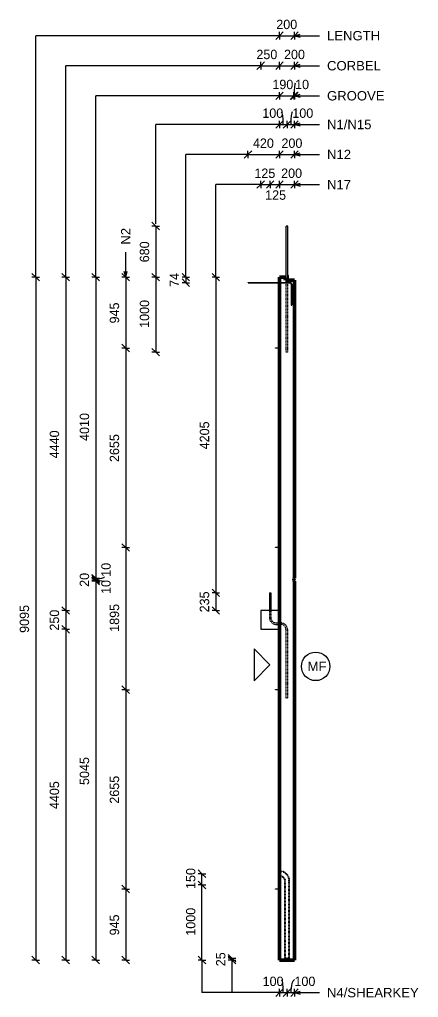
# Model space of a CAD drawing. Header units: millimetres. Extents: x -24813 to -9505, y -2179 to 11928.
# Drawn here: x -14821 to -9505, y -1893 to 11130 of the extents above; entities that cross this region are included whole.
import ezdxf

# ---------------------------------------------------------------- set-up
doc = ezdxf.new("R2010")
doc.units = ezdxf.units.MM
doc.linetypes.add('Dash', pattern=[6.36, 3.18, -3.18])
for name, color, linetype, lineweight in [('A-ANNO-DIMS', 211, 'Continuous', 9), ('A-ANNO-DIMS-50', 211, 'Continuous', 9), ('A-DETL-THIN', 151, 'Continuous', 18), ('A-GENM', 13, 'Continuous', 18), ('A-WALL', 113, 'Continuous', 25), ('A-WALL-HDLN', 110, 'Dash', 25), ('G-ANNO-TEXT', 231, 'Continuous', 9), ('S-BEAM', 12, 'Continuous', 18), ('S-RBAR', 171, 'Continuous', 18)]:
    doc.layers.add(name, color=color, linetype=linetype, lineweight=lineweight)
doc.styles.add('Arial_2', font='arial.ttf', dxfattribs={"height": 125})
doc.styles.add('Nirmala UI Semilight', font='NirmalaS.ttf', dxfattribs={"height": 125})
doc.dimstyles.new('Arrow_Filled_-_2_5_NI_UI', dxfattribs={"dimscale": 304.8, "dimtxt": 130.920493, "dimasz": 0.328084, "dimexe": 0.164042, "dimexo": 0.0625, "dimgap": 0.164042, "dimtad": 1, "dimdec": 0, "dimzin": 0, "dimdsep": 46, "dimtxsty": 'Nirmala UI Semilight', "dimblk1": 'OBLIQUE', "dimblk2": 'OBLIQUE', "dimsah": 1, "dimcen": 0.09, "dimazin": 0, "dimtfac": 1, "dimtdec": 4, "dimtix": 1, "dimtmove": 0, "dimatfit": 3, "dimfxl": 0.164042, "dimfxlon": 1, "dimtvp": 1, "dimtolj": 1, "dimtzin": 0, "dimarcsym": 2})
doc.dimstyles.new('Arrow_Filled_-_2_5_NI_UI_1', dxfattribs={"dimscale": 304.8, "dimtxt": 130.920493, "dimasz": 0.328084, "dimexe": 0.164042, "dimexo": 0.0625, "dimgap": 0.164042, "dimtad": 1, "dimdec": 0, "dimzin": 0, "dimdsep": 46, "dimtxsty": 'Nirmala UI Semilight', "dimblk1": 'OBLIQUE', "dimblk2": 'OBLIQUE', "dimsah": 1, "dimcen": 0.09, "dimazin": 0, "dimtfac": 1, "dimtdec": 4, "dimtix": 1, "dimtmove": 2, "dimatfit": 3, "dimfxl": 0.164042, "dimfxlon": 1, "dimtvp": 1, "dimtolj": 1, "dimtzin": 0, "dimarcsym": 2})
doc.dimstyles.new('Arrow_Filled_-_2_5_NI_UI_2', dxfattribs={"dimscale": 304.8, "dimtxt": 130.920493, "dimasz": 0.328084, "dimexe": 0.164042, "dimexo": 0.0625, "dimgap": 0.164042, "dimtad": 1, "dimdec": 0, "dimzin": 0, "dimdsep": 46, "dimtxsty": 'Nirmala UI Semilight', "dimblk1": 'OBLIQUE', "dimblk2": 'OBLIQUE', "dimsah": 1, "dimcen": 0.09, "dimazin": 0, "dimtfac": 1, "dimtdec": 4, "dimtix": 1, "dimtmove": 1, "dimatfit": 3, "dimfxl": 0.164042, "dimfxlon": 1, "dimtvp": 1, "dimtolj": 1, "dimtzin": 0, "dimarcsym": 2})

# ---------------------------------------------------------------- blocks, each defined once
blk = doc.blocks.new('RR spread anchor face based - RR-SA-5_0-240-2134540-Elevation Right')
at = {"layer": 'A-GENM'}
for p, q in [((2594, 7722), (2591, 7717)), ((2591, 7717), (2591, 7660)), ((2601, 7722), (2594, 7722)), ((2629, 7722), (2621, 7722)), ((2631, 7717), (2629, 7722)), ((2631, 7660), (2631, 7717))]:
    blk.add_line(p, q, dxfattribs=at)
blk = doc.blocks.new('RR spread anchor face based - RR-SA-1_4-160-2134593-Elevation Right')
at = {"layer": 'A-GENM'}
for p, q in [((2459, -447), (2464, -447)), ((2459, -453), (2459, -447)), ((2464, -453), (2459, -453)), ((2464, -447), (2511, -447)), ((2464, -447), (2464, -453)), ((2511, -453), (2464, -453))]:
    blk.add_line(p, q, dxfattribs=at)
blk = doc.blocks.new('DIMBLOCK106-Elevation Right')
at = {"layer": 'A-ANNO-DIMS-50'}
for p, q in [((-11357, -1829), (-11307, -1779)), ((-11357, -1829), (-11357, -1779)), ((-11257, -1829), (-11207, -1779)), ((-11257, -1829), (-11257, -1779)), ((-11357, -1829), (-11407, -1879)), ((-11357, -1829), (-11257, -1829)), ((-11357, -1829), (-11357, -1879)), ((-11257, -1829), (-11307, -1879)), ((-11257, -1829), (-11257, -1879))]:
    blk.add_line(p, q, dxfattribs=at)
blk.add_ellipse((-11325, -1829), major_axis=(0, 169), ratio=0.108148, start_param=4.712389, end_param=6.283185, dxfattribs=at)
at = {"layer": 'A-ANNO-DIMS-50', "color": 0, "insert": (-11582, -1616), "char_height": 125, "width": 308.5, "attachment_point": 1, "line_spacing_factor": 1.142579, "style": 'Nirmala UI Semilight'}
blk.add_mtext('100', dxfattribs=at)
blk = doc.blocks.new('_Oblique')
at = {"color": 0, "linetype": 'ByBlock', "lineweight": -2}
blk.add_line((-0.5, -0.5), (0.5, 0.5), dxfattribs=at)
blk = doc.blocks.new('DIMBLOCK107-Elevation Right')
at = {"layer": 'A-ANNO-DIMS-50'}
for p, q in [((-11257, -1829), (-11207, -1779)), ((-11257, -1829), (-11257, -1779)), ((-11157, -1829), (-11107, -1779)), ((-11157, -1829), (-11157, -1779)), ((-11257, -1829), (-11307, -1879)), ((-11257, -1829), (-11157, -1829)), ((-11257, -1829), (-11257, -1879)), ((-11157, -1829), (-11207, -1879)), ((-11157, -1829), (-11157, -1879))]:
    blk.add_line(p, q, dxfattribs=at)
blk.add_ellipse((-11158, -1829), major_axis=(0, 169), ratio=0.289959, start_param=0, end_param=1.570796, dxfattribs=at)
at = {"layer": 'A-ANNO-DIMS-50', "color": 0, "insert": (-11158, -1616), "char_height": 125, "width": 308.5, "attachment_point": 1, "line_spacing_factor": 1.142579, "style": 'Nirmala UI Semilight'}
blk.add_mtext('100', dxfattribs=at)
blk = doc.blocks.new('DIMBLOCK108-Elevation Right')
at = {"layer": 'A-ANNO-DIMS-50'}
for p, q in [((-11990, -1370), (-12040, -1320)), ((-11990, -1395), (-12040, -1345)), ((-11990, -1370), (-12040, -1370)), ((-11990, -1395), (-12040, -1395)), ((-11990, -1395), (-11990, -1370)), ((-11990, -1370), (-11940, -1420)), ((-11990, -1370), (-11940, -1370)), ((-11990, -1395), (-11940, -1445)), ((-11990, -1395), (-11940, -1395))]:
    blk.add_line(p, q, dxfattribs=at)
at = {"layer": 'A-ANNO-DIMS-50', "color": 0, "insert": (-12203, -1478), "char_height": 125, "width": 228.52, "attachment_point": 1, "rotation": 90, "line_spacing_factor": 1.142579, "style": 'Nirmala UI Semilight'}
blk.add_mtext('25', dxfattribs=at)
blk = doc.blocks.new('DIMBLOCK109-Elevation Right')
at = {"layer": 'A-ANNO-DIMS-50'}
for p, q in [((-12390, -395), (-12440, -345)), ((-12390, -395), (-12440, -395)), ((-12390, -1395), (-12390, -395)), ((-12390, -395), (-12340, -445)), ((-12390, -395), (-12340, -395)), ((-12390, -1395), (-12440, -1345)), ((-12390, -1395), (-12440, -1395)), ((-12390, -1395), (-12340, -1445)), ((-12390, -1395), (-12340, -1395))]:
    blk.add_line(p, q, dxfattribs=at)
at = {"layer": 'A-ANNO-DIMS-50', "color": 0, "insert": (-12603, -1071), "char_height": 125, "width": 422.75, "attachment_point": 1, "rotation": 90, "line_spacing_factor": 1.142579, "style": 'Nirmala UI Semilight'}
blk.add_mtext('1000', dxfattribs=at)
blk = doc.blocks.new('DIMBLOCK110-Elevation Right')
at = {"layer": 'A-ANNO-DIMS-50'}
for p, q in [((-12390, -245), (-12440, -195)), ((-12390, -245), (-12440, -245)), ((-12390, -395), (-12390, -245)), ((-12390, -245), (-12340, -295)), ((-12390, -245), (-12340, -245)), ((-12390, -395), (-12440, -345)), ((-12390, -395), (-12440, -395)), ((-12390, -395), (-12340, -445)), ((-12390, -395), (-12340, -395))]:
    blk.add_line(p, q, dxfattribs=at)
at = {"layer": 'A-ANNO-DIMS-50', "color": 0, "insert": (-12603, -449), "char_height": 125, "width": 308.5, "attachment_point": 1, "rotation": 90, "line_spacing_factor": 1.142579, "style": 'Nirmala UI Semilight'}
blk.add_mtext('150', dxfattribs=at)
blk = doc.blocks.new('DIMBLOCK111-Elevation Right')
at = {"layer": 'A-ANNO-DIMS-50'}
for p, q in [((-11607, 8933), (-11657, 8883)), ((-11607, 8933), (-11557, 8983)), ((-11607, 8933), (-11607, 8983)), ((-11607, 8933), (-11482, 8933)), ((-11607, 8933), (-11607, 8883)), ((-11482, 8933), (-11532, 8883)), ((-11482, 8933), (-11432, 8983)), ((-11482, 8933), (-11482, 8983)), ((-11482, 8933), (-11482, 8883))]:
    blk.add_line(p, q, dxfattribs=at)
at = {"layer": 'A-ANNO-DIMS-50', "color": 0, "insert": (-11692, 9146), "char_height": 125, "width": 308.5, "attachment_point": 1, "line_spacing_factor": 1.142579, "style": 'Nirmala UI Semilight'}
blk.add_mtext('125', dxfattribs=at)
blk = doc.blocks.new('DIMBLOCK112-Elevation Right')
at = {"layer": 'A-ANNO-DIMS-50'}
for p, q in [((-11482, 8933), (-11532, 8883)), ((-11482, 8933), (-11432, 8983)), ((-11482, 8933), (-11482, 8983)), ((-11482, 8933), (-11357, 8933)), ((-11482, 8933), (-11482, 8883)), ((-11357, 8933), (-11407, 8883)), ((-11357, 8933), (-11307, 8983)), ((-11357, 8933), (-11357, 8983)), ((-11357, 8933), (-11357, 8883))]:
    blk.add_line(p, q, dxfattribs=at)
at = {"layer": 'A-ANNO-DIMS-50', "color": 0, "insert": (-11548, 8855), "char_height": 125, "width": 308.5, "attachment_point": 1, "line_spacing_factor": 1.142579, "style": 'Nirmala UI Semilight'}
blk.add_mtext('125', dxfattribs=at)
blk = doc.blocks.new('DIMBLOCK113-Elevation Right')
at = {"layer": 'A-ANNO-DIMS-50'}
for p, q in [((-11357, 8933), (-11407, 8883)), ((-11357, 8933), (-11307, 8983)), ((-11357, 8933), (-11357, 8983)), ((-11357, 8933), (-11157, 8933)), ((-11357, 8933), (-11357, 8883)), ((-11157, 8933), (-11207, 8883)), ((-11157, 8933), (-11107, 8983)), ((-11157, 8933), (-11157, 8983)), ((-11157, 8933), (-11157, 8883))]:
    blk.add_line(p, q, dxfattribs=at)
at = {"layer": 'A-ANNO-DIMS-50', "color": 0, "insert": (-11335, 9146), "char_height": 125, "width": 342.77, "attachment_point": 1, "line_spacing_factor": 1.142579, "style": 'Nirmala UI Semilight'}
blk.add_mtext('200', dxfattribs=at)
blk = doc.blocks.new('DIMBLOCK114-Elevation Right')
at = {"layer": 'A-ANNO-DIMS-50'}
for p, q in [((-11777, 9333), (-11727, 9383)), ((-11777, 9333), (-11777, 9383)), ((-11357, 9333), (-11307, 9383)), ((-11357, 9333), (-11357, 9383)), ((-11777, 9333), (-11827, 9283)), ((-11777, 9333), (-11357, 9333)), ((-11777, 9333), (-11777, 9283)), ((-11357, 9333), (-11407, 9283)), ((-11357, 9333), (-11357, 9283))]:
    blk.add_line(p, q, dxfattribs=at)
at = {"layer": 'A-ANNO-DIMS-50', "color": 0, "insert": (-11711, 9546), "char_height": 125, "width": 345.63, "attachment_point": 1, "line_spacing_factor": 1.142579, "style": 'Nirmala UI Semilight'}
blk.add_mtext('420', dxfattribs=at)
blk = doc.blocks.new('DIMBLOCK115-Elevation Right')
at = {"layer": 'A-ANNO-DIMS-50'}
for p, q in [((-11357, 9333), (-11307, 9383)), ((-11357, 9333), (-11357, 9383)), ((-11157, 9333), (-11107, 9383)), ((-11157, 9333), (-11157, 9383)), ((-11357, 9333), (-11407, 9283)), ((-11357, 9333), (-11157, 9333)), ((-11357, 9333), (-11357, 9283)), ((-11157, 9333), (-11207, 9283)), ((-11157, 9333), (-11157, 9283))]:
    blk.add_line(p, q, dxfattribs=at)
at = {"layer": 'A-ANNO-DIMS-50', "color": 0, "insert": (-11331, 9546), "char_height": 125, "width": 342.77, "attachment_point": 1, "line_spacing_factor": 1.142579, "style": 'Nirmala UI Semilight'}
blk.add_mtext('200', dxfattribs=at)
blk = doc.blocks.new('DIMBLOCK116-Elevation Right')
at = {"layer": 'A-ANNO-DIMS-50'}
for p, q in [((-11357, 9733), (-11307, 9783)), ((-11357, 9733), (-11357, 9783)), ((-11257, 9733), (-11207, 9783)), ((-11257, 9733), (-11257, 9783)), ((-11357, 9733), (-11407, 9683)), ((-11357, 9733), (-11257, 9733)), ((-11357, 9733), (-11357, 9683)), ((-11257, 9733), (-11307, 9683)), ((-11257, 9733), (-11257, 9683))]:
    blk.add_line(p, q, dxfattribs=at)
blk.add_ellipse((-11329, 9733), major_axis=(0, 169), ratio=0.130609, start_param=4.712389, end_param=6.283185, dxfattribs=at)
at = {"layer": 'A-ANNO-DIMS-50', "color": 0, "insert": (-11586, 9946), "char_height": 125, "width": 308.5, "attachment_point": 1, "line_spacing_factor": 1.142579, "style": 'Nirmala UI Semilight'}
blk.add_mtext('100', dxfattribs=at)
blk = doc.blocks.new('DIMBLOCK117-Elevation Right')
at = {"layer": 'A-ANNO-DIMS-50'}
for p, q in [((-11257, 9733), (-11207, 9783)), ((-11257, 9733), (-11257, 9783)), ((-11157, 9733), (-11107, 9783)), ((-11157, 9733), (-11157, 9783)), ((-11257, 9733), (-11307, 9683)), ((-11257, 9733), (-11157, 9733)), ((-11257, 9733), (-11257, 9683)), ((-11157, 9733), (-11207, 9683)), ((-11157, 9733), (-11157, 9683))]:
    blk.add_line(p, q, dxfattribs=at)
blk.add_ellipse((-11186, 9733), major_axis=(0, 169), ratio=0.121125, start_param=0, end_param=1.570796, dxfattribs=at)
at = {"layer": 'A-ANNO-DIMS-50', "color": 0, "insert": (-11186, 9946), "char_height": 125, "width": 308.5, "attachment_point": 1, "line_spacing_factor": 1.142579, "style": 'Nirmala UI Semilight'}
blk.add_mtext('100', dxfattribs=at)
blk = doc.blocks.new('DIMBLOCK118-Elevation Right')
at = {"layer": 'A-ANNO-DIMS-50'}
for p, q in [((-12206, 7700), (-12256, 7750)), ((-12206, 7700), (-12256, 7700)), ((-12206, 7700), (-12206, 3495)), ((-12206, 7700), (-12156, 7650)), ((-12206, 7700), (-12156, 7700)), ((-12206, 3495), (-12256, 3545)), ((-12206, 3495), (-12256, 3495)), ((-12206, 3495), (-12156, 3445)), ((-12206, 3495), (-12156, 3495))]:
    blk.add_line(p, q, dxfattribs=at)
at = {"layer": 'A-ANNO-DIMS-50', "color": 0, "insert": (-12419, 5406), "char_height": 125, "width": 459.89, "attachment_point": 1, "rotation": 90, "line_spacing_factor": 1.142579, "style": 'Nirmala UI Semilight'}
blk.add_mtext('4205', dxfattribs=at)
blk = doc.blocks.new('DIMBLOCK119-Elevation Right')
at = {"layer": 'A-ANNO-DIMS-50'}
for p, q in [((-12206, 3495), (-12256, 3545)), ((-12206, 3495), (-12256, 3495)), ((-12206, 3495), (-12206, 3260)), ((-12206, 3495), (-12156, 3445)), ((-12206, 3495), (-12156, 3495)), ((-12206, 3260), (-12256, 3310)), ((-12206, 3260), (-12256, 3260)), ((-12206, 3260), (-12156, 3210)), ((-12206, 3260), (-12156, 3260))]:
    blk.add_line(p, q, dxfattribs=at)
at = {"layer": 'A-ANNO-DIMS-50', "color": 0, "insert": (-12419, 3235), "char_height": 125, "width": 342.77, "attachment_point": 1, "rotation": 90, "line_spacing_factor": 1.142579, "style": 'Nirmala UI Semilight'}
blk.add_mtext('235', dxfattribs=at)
blk = doc.blocks.new('DIMBLOCK120-Elevation Right')
at = {"layer": 'A-ANNO-DIMS-50'}
for p, q in [((-12606, 7700), (-12656, 7750)), ((-12606, 7700), (-12656, 7700)), ((-12606, 7700), (-12606, 7626)), ((-12606, 7700), (-12556, 7650)), ((-12606, 7700), (-12556, 7700)), ((-12606, 7626), (-12656, 7676)), ((-12606, 7626), (-12656, 7626)), ((-12606, 7626), (-12556, 7576)), ((-12606, 7626), (-12556, 7626))]:
    blk.add_line(p, q, dxfattribs=at)
at = {"layer": 'A-ANNO-DIMS-50', "color": 0, "insert": (-12819, 7569), "char_height": 125, "width": 225.66, "attachment_point": 1, "rotation": 90, "line_spacing_factor": 1.142579, "style": 'Nirmala UI Semilight'}
blk.add_mtext('74', dxfattribs=at)
blk = doc.blocks.new('DIMBLOCK121-Elevation Right')
at = {"layer": 'A-ANNO-DIMS-50'}
for p, q in [((-13006, 8380), (-13056, 8430)), ((-13006, 8380), (-13056, 8380)), ((-13006, 8380), (-13006, 7700)), ((-13006, 8380), (-12956, 8330)), ((-13006, 8380), (-12956, 8380)), ((-13006, 7700), (-13056, 7750)), ((-13006, 7700), (-13056, 7700)), ((-13006, 7700), (-12956, 7650)), ((-13006, 7700), (-12956, 7700))]:
    blk.add_line(p, q, dxfattribs=at)
at = {"layer": 'A-ANNO-DIMS-50', "color": 0, "insert": (-13219, 7897), "char_height": 125, "width": 342.77, "attachment_point": 1, "rotation": 90, "line_spacing_factor": 1.142579, "style": 'Nirmala UI Semilight'}
blk.add_mtext('680', dxfattribs=at)
blk = doc.blocks.new('DIMBLOCK122-Elevation Right')
at = {"layer": 'A-ANNO-DIMS-50'}
for p, q in [((-13006, 7700), (-13056, 7750)), ((-13006, 7700), (-13056, 7700)), ((-13006, 7700), (-13006, 6700)), ((-13006, 7700), (-12956, 7650)), ((-13006, 7700), (-12956, 7700)), ((-13006, 6700), (-13056, 6750)), ((-13006, 6700), (-13056, 6700)), ((-13006, 6700), (-12956, 6650)), ((-13006, 6700), (-12956, 6700))]:
    blk.add_line(p, q, dxfattribs=at)
at = {"layer": 'A-ANNO-DIMS-50', "color": 0, "insert": (-13219, 7024), "char_height": 125, "width": 422.75, "attachment_point": 1, "rotation": 90, "line_spacing_factor": 1.142579, "style": 'Nirmala UI Semilight'}
blk.add_mtext('1000', dxfattribs=at)
blk = doc.blocks.new('DIMBLOCK123-Elevation Right')
at = {"layer": 'A-ANNO-DIMS-50'}
for p, q in [((-13406, 7700), (-13456, 7750)), ((-13406, 7700), (-13456, 7700)), ((-13406, 7700), (-13406, 6755)), ((-13406, 7700), (-13356, 7650)), ((-13406, 7700), (-13356, 7700)), ((-13406, 6755), (-13456, 6805)), ((-13406, 6755), (-13456, 6755)), ((-13406, 6755), (-13356, 6705)), ((-13406, 6755), (-13356, 6755))]:
    blk.add_line(p, q, dxfattribs=at)
at = {"layer": 'A-ANNO-DIMS-50', "color": 0, "insert": (-13619, 7083), "char_height": 125, "width": 345.63, "attachment_point": 1, "rotation": 90, "line_spacing_factor": 1.142579, "style": 'Nirmala UI Semilight'}
blk.add_mtext('945', dxfattribs=at)
blk = doc.blocks.new('DIMBLOCK124-Elevation Right')
at = {"layer": 'A-ANNO-DIMS-50'}
for p, q in [((-13406, 6755), (-13456, 6805)), ((-13406, 6755), (-13456, 6755)), ((-13406, 6755), (-13406, 4100)), ((-13406, 6755), (-13356, 6705)), ((-13406, 6755), (-13356, 6755)), ((-13406, 4100), (-13456, 4150)), ((-13406, 4100), (-13456, 4100)), ((-13406, 4100), (-13356, 4050)), ((-13406, 4100), (-13356, 4100))]:
    blk.add_line(p, q, dxfattribs=at)
at = {"layer": 'A-ANNO-DIMS-50', "color": 0, "insert": (-13619, 5237), "char_height": 125, "width": 457.03, "attachment_point": 1, "rotation": 90, "line_spacing_factor": 1.142579, "style": 'Nirmala UI Semilight'}
blk.add_mtext('2655', dxfattribs=at)
blk = doc.blocks.new('DIMBLOCK125-Elevation Right')
at = {"layer": 'A-ANNO-DIMS-50'}
for p, q in [((-13406, 4100), (-13456, 4150)), ((-13406, 4100), (-13456, 4100)), ((-13406, 4100), (-13406, 2205)), ((-13406, 4100), (-13356, 4050)), ((-13406, 4100), (-13356, 4100)), ((-13406, 2205), (-13456, 2255)), ((-13406, 2205), (-13456, 2205)), ((-13406, 2205), (-13356, 2155)), ((-13406, 2205), (-13356, 2205))]:
    blk.add_line(p, q, dxfattribs=at)
at = {"layer": 'A-ANNO-DIMS-50', "color": 0, "insert": (-13619, 2976), "char_height": 125, "width": 422.75, "attachment_point": 1, "rotation": 90, "line_spacing_factor": 1.142579, "style": 'Nirmala UI Semilight'}
blk.add_mtext('1895', dxfattribs=at)
blk = doc.blocks.new('DIMBLOCK126-Elevation Right')
at = {"layer": 'A-ANNO-DIMS-50'}
for p, q in [((-13406, 2205), (-13456, 2255)), ((-13406, 2205), (-13456, 2205)), ((-13406, 2205), (-13406, -450)), ((-13406, 2205), (-13356, 2155)), ((-13406, 2205), (-13356, 2205)), ((-13406, -450), (-13456, -400)), ((-13406, -450), (-13456, -450)), ((-13406, -450), (-13356, -500)), ((-13406, -450), (-13356, -450))]:
    blk.add_line(p, q, dxfattribs=at)
at = {"layer": 'A-ANNO-DIMS-50', "color": 0, "insert": (-13619, 687), "char_height": 125, "width": 457.03, "attachment_point": 1, "rotation": 90, "line_spacing_factor": 1.142579, "style": 'Nirmala UI Semilight'}
blk.add_mtext('2655', dxfattribs=at)
blk = doc.blocks.new('DIMBLOCK127-Elevation Right')
at = {"layer": 'A-ANNO-DIMS-50'}
for p, q in [((-13406, -450), (-13456, -400)), ((-13406, -450), (-13456, -450)), ((-13406, -450), (-13406, -1395)), ((-13406, -450), (-13356, -500)), ((-13406, -450), (-13356, -450)), ((-13406, -1395), (-13456, -1345)), ((-13406, -1395), (-13456, -1395)), ((-13406, -1395), (-13356, -1445)), ((-13406, -1395), (-13356, -1395))]:
    blk.add_line(p, q, dxfattribs=at)
at = {"layer": 'A-ANNO-DIMS-50', "color": 0, "insert": (-13619, -1067), "char_height": 125, "width": 345.63, "attachment_point": 1, "rotation": 90, "line_spacing_factor": 1.142579, "style": 'Nirmala UI Semilight'}
blk.add_mtext('945', dxfattribs=at)
blk = doc.blocks.new('DIMBLOCK128-Elevation Right')
at = {"layer": 'A-ANNO-DIMS-50'}
for p, q in [((-14206, 7700), (-14256, 7750)), ((-14206, 7700), (-14256, 7700)), ((-14206, 7700), (-14206, 3260)), ((-14206, 7700), (-14156, 7650)), ((-14206, 7700), (-14156, 7700)), ((-14206, 3260), (-14256, 3310)), ((-14206, 3260), (-14256, 3260)), ((-14206, 3260), (-14156, 3210)), ((-14206, 3260), (-14156, 3260))]:
    blk.add_line(p, q, dxfattribs=at)
at = {"layer": 'A-ANNO-DIMS-50', "color": 0, "insert": (-14419, 5286), "char_height": 125, "width": 465.6, "attachment_point": 1, "rotation": 90, "line_spacing_factor": 1.142579, "style": 'Nirmala UI Semilight'}
blk.add_mtext('4440', dxfattribs=at)
blk = doc.blocks.new('DIMBLOCK129-Elevation Right')
at = {"layer": 'A-ANNO-DIMS-50'}
for p, q in [((-14206, 3260), (-14256, 3310)), ((-14206, 3260), (-14256, 3260)), ((-14206, 3260), (-14206, 3010)), ((-14206, 3260), (-14156, 3210)), ((-14206, 3260), (-14156, 3260)), ((-14206, 3010), (-14256, 3060)), ((-14206, 3010), (-14256, 3010)), ((-14206, 3010), (-14156, 2960)), ((-14206, 3010), (-14156, 3010))]:
    blk.add_line(p, q, dxfattribs=at)
at = {"layer": 'A-ANNO-DIMS-50', "color": 0, "insert": (-14419, 2992), "char_height": 125, "width": 342.77, "attachment_point": 1, "rotation": 90, "line_spacing_factor": 1.142579, "style": 'Nirmala UI Semilight'}
blk.add_mtext('250', dxfattribs=at)
blk = doc.blocks.new('DIMBLOCK130-Elevation Right')
at = {"layer": 'A-ANNO-DIMS-50'}
for p, q in [((-14206, 3010), (-14256, 3060)), ((-14206, 3010), (-14256, 3010)), ((-14206, 3010), (-14206, -1395)), ((-14206, 3010), (-14156, 2960)), ((-14206, 3010), (-14156, 3010)), ((-14206, -1395), (-14256, -1345)), ((-14206, -1395), (-14256, -1395)), ((-14206, -1395), (-14156, -1445)), ((-14206, -1395), (-14156, -1395))]:
    blk.add_line(p, q, dxfattribs=at)
at = {"layer": 'A-ANNO-DIMS-50', "color": 0, "insert": (-14419, 615), "char_height": 125, "width": 462.74, "attachment_point": 1, "rotation": 90, "line_spacing_factor": 1.142579, "style": 'Nirmala UI Semilight'}
blk.add_mtext('4405', dxfattribs=at)
blk = doc.blocks.new('DIMBLOCK131-Elevation Right')
at = {"layer": 'A-ANNO-DIMS-50'}
for p, q in [((-14606, 7700), (-14656, 7750)), ((-14606, 7700), (-14656, 7700)), ((-14606, 7700), (-14606, -1395)), ((-14606, 7700), (-14556, 7650)), ((-14606, 7700), (-14556, 7700)), ((-14606, -1395), (-14656, -1345)), ((-14606, -1395), (-14656, -1395)), ((-14606, -1395), (-14556, -1445)), ((-14606, -1395), (-14556, -1395))]:
    blk.add_line(p, q, dxfattribs=at)
at = {"layer": 'A-ANNO-DIMS-50', "color": 0, "insert": (-14819, 2962), "char_height": 125, "width": 457.03, "attachment_point": 1, "rotation": 90, "line_spacing_factor": 1.142579, "style": 'Nirmala UI Semilight'}
blk.add_mtext('9095', dxfattribs=at)
blk = doc.blocks.new('DIMBLOCK132-Elevation Right')
at = {"layer": 'A-ANNO-DIMS-50'}
for p, q in [((-11607, 10515), (-11557, 10565)), ((-11607, 10515), (-11607, 10565)), ((-11357, 10515), (-11307, 10565)), ((-11357, 10515), (-11357, 10565)), ((-11607, 10515), (-11657, 10465)), ((-11607, 10515), (-11357, 10515)), ((-11607, 10515), (-11607, 10465)), ((-11357, 10515), (-11407, 10465)), ((-11357, 10515), (-11357, 10465))]:
    blk.add_line(p, q, dxfattribs=at)
at = {"layer": 'A-ANNO-DIMS-50', "color": 0, "insert": (-11665, 10728), "char_height": 125, "width": 342.77, "attachment_point": 1, "line_spacing_factor": 1.142579, "style": 'Nirmala UI Semilight'}
blk.add_mtext('250', dxfattribs=at)
blk = doc.blocks.new('DIMBLOCK133-Elevation Right')
at = {"layer": 'A-ANNO-DIMS-50'}
for p, q in [((-11357, 10515), (-11307, 10565)), ((-11357, 10515), (-11357, 10565)), ((-11157, 10515), (-11107, 10565)), ((-11157, 10515), (-11157, 10565)), ((-11357, 10515), (-11407, 10465)), ((-11357, 10515), (-11157, 10515)), ((-11357, 10515), (-11357, 10465)), ((-11157, 10515), (-11207, 10465)), ((-11157, 10515), (-11157, 10465))]:
    blk.add_line(p, q, dxfattribs=at)
at = {"layer": 'A-ANNO-DIMS-50', "color": 0, "insert": (-11297, 10728), "char_height": 125, "width": 342.77, "attachment_point": 1, "line_spacing_factor": 1.142579, "style": 'Nirmala UI Semilight'}
blk.add_mtext('200', dxfattribs=at)
blk = doc.blocks.new('DIMBLOCK134-Elevation Right')
at = {"layer": 'A-ANNO-DIMS-50'}
for p, q in [((-11357, 10115), (-11307, 10165)), ((-11357, 10115), (-11357, 10165)), ((-11167, 10115), (-11117, 10165)), ((-11167, 10115), (-11167, 10165)), ((-11357, 10115), (-11407, 10065)), ((-11357, 10115), (-11167, 10115)), ((-11357, 10115), (-11357, 10065)), ((-11167, 10115), (-11217, 10065)), ((-11167, 10115), (-11167, 10065))]:
    blk.add_line(p, q, dxfattribs=at)
at = {"layer": 'A-ANNO-DIMS-50', "color": 0, "insert": (-11452, 10328), "char_height": 125, "width": 308.5, "attachment_point": 1, "line_spacing_factor": 1.142579, "style": 'Nirmala UI Semilight'}
blk.add_mtext('190', dxfattribs=at)
blk = doc.blocks.new('DIMBLOCK135-Elevation Right')
at = {"layer": 'A-ANNO-DIMS-50'}
for p, q in [((-11167, 10115), (-11117, 10165)), ((-11167, 10115), (-11167, 10165)), ((-11157, 10115), (-11107, 10165)), ((-11157, 10115), (-11157, 10165)), ((-11167, 10115), (-11217, 10065)), ((-11157, 10115), (-11207, 10065)), ((-11167, 10115), (-11157, 10115)), ((-11167, 10115), (-11167, 10065)), ((-11157, 10115), (-11157, 10065))]:
    blk.add_line(p, q, dxfattribs=at)
blk.add_ellipse((-11149, 10115), major_axis=(0, 169), ratio=0.073371, start_param=0, end_param=1.570796, dxfattribs=at)
at = {"layer": 'A-ANNO-DIMS-50', "color": 0, "insert": (-11149, 10328), "char_height": 125, "width": 194.24, "attachment_point": 1, "line_spacing_factor": 1.142579, "style": 'Nirmala UI Semilight'}
blk.add_mtext('10', dxfattribs=at)
blk = doc.blocks.new('DIMBLOCK136-Elevation Right')
at = {"layer": 'A-ANNO-DIMS-50'}
for p, q in [((-13806, 7700), (-13856, 7750)), ((-13806, 7700), (-13856, 7700)), ((-13806, 7700), (-13806, 3690)), ((-13806, 7700), (-13756, 7650)), ((-13806, 7700), (-13756, 7700)), ((-13806, 3690), (-13856, 3740)), ((-13806, 3690), (-13856, 3690)), ((-13806, 3690), (-13756, 3640)), ((-13806, 3690), (-13756, 3690))]:
    blk.add_line(p, q, dxfattribs=at)
at = {"layer": 'A-ANNO-DIMS-50', "color": 0, "insert": (-14019, 5518), "char_height": 125, "width": 425.61, "attachment_point": 1, "rotation": 90, "line_spacing_factor": 1.142579, "style": 'Nirmala UI Semilight'}
blk.add_mtext('4010', dxfattribs=at)
blk = doc.blocks.new('DIMBLOCK137-Elevation Right')
at = {"layer": 'A-ANNO-DIMS-50'}
for p, q in [((-13806, 3690), (-13856, 3740)), ((-13806, 3680), (-13856, 3730)), ((-13806, 3690), (-13856, 3690)), ((-13806, 3680), (-13856, 3680)), ((-13806, 3690), (-13806, 3680)), ((-13806, 3690), (-13756, 3640)), ((-13806, 3690), (-13756, 3690)), ((-13806, 3680), (-13756, 3630)), ((-13806, 3680), (-13756, 3680))]:
    blk.add_line(p, q, dxfattribs=at)
blk.add_ellipse((-13806, 3709), major_axis=(118, 0), ratio=0.205602, start_param=4.712389, end_param=6.283185, dxfattribs=at)
at = {"layer": 'A-ANNO-DIMS-50', "color": 0, "insert": (-13732, 3709), "char_height": 125, "width": 194.24, "attachment_point": 1, "rotation": 90, "line_spacing_factor": 1.142579, "style": 'Nirmala UI Semilight'}
blk.add_mtext('10', dxfattribs=at)
blk = doc.blocks.new('DIMBLOCK138-Elevation Right')
at = {"layer": 'A-ANNO-DIMS-50'}
for p, q in [((-13806, 3680), (-13856, 3730)), ((-13806, 3660), (-13856, 3710)), ((-13806, 3680), (-13856, 3680)), ((-13806, 3660), (-13856, 3660)), ((-13806, 3680), (-13806, 3660)), ((-13806, 3680), (-13756, 3630)), ((-13806, 3680), (-13756, 3680)), ((-13806, 3660), (-13756, 3610)), ((-13806, 3660), (-13756, 3660))]:
    blk.add_line(p, q, dxfattribs=at)
at = {"layer": 'A-ANNO-DIMS-50', "color": 0, "insert": (-14019, 3575), "char_height": 125, "width": 228.52, "attachment_point": 1, "rotation": 90, "line_spacing_factor": 1.142579, "style": 'Nirmala UI Semilight'}
blk.add_mtext('20', dxfattribs=at)
blk = doc.blocks.new('DIMBLOCK139-Elevation Right')
at = {"layer": 'A-ANNO-DIMS-50'}
for p, q in [((-13806, 3660), (-13856, 3710)), ((-13806, 3650), (-13856, 3700)), ((-13806, 3660), (-13856, 3660)), ((-13806, 3650), (-13856, 3650)), ((-13806, 3660), (-13806, 3650)), ((-13806, 3660), (-13756, 3610)), ((-13806, 3660), (-13756, 3660)), ((-13806, 3650), (-13756, 3600)), ((-13806, 3650), (-13756, 3650))]:
    blk.add_line(p, q, dxfattribs=at)
blk.add_ellipse((-13806, 3642), major_axis=(118, 0), ratio=0.113884, start_param=0, end_param=1.570796, dxfattribs=at)
at = {"layer": 'A-ANNO-DIMS-50', "color": 0, "insert": (-13732, 3480), "char_height": 125, "width": 194.24, "attachment_point": 1, "rotation": 90, "line_spacing_factor": 1.142579, "style": 'Nirmala UI Semilight'}
blk.add_mtext('10', dxfattribs=at)
blk = doc.blocks.new('DIMBLOCK140-Elevation Right')
at = {"layer": 'A-ANNO-DIMS-50'}
for p, q in [((-13806, 3650), (-13856, 3700)), ((-13806, 3650), (-13856, 3650)), ((-13806, 3650), (-13806, -1395)), ((-13806, 3650), (-13756, 3600)), ((-13806, 3650), (-13756, 3650)), ((-13806, -1395), (-13856, -1345)), ((-13806, -1395), (-13856, -1395)), ((-13806, -1395), (-13756, -1445)), ((-13806, -1395), (-13756, -1395))]:
    blk.add_line(p, q, dxfattribs=at)
at = {"layer": 'A-ANNO-DIMS-50', "color": 0, "insert": (-14019, 936), "char_height": 125, "width": 459.89, "attachment_point": 1, "rotation": 90, "line_spacing_factor": 1.142579, "style": 'Nirmala UI Semilight'}
blk.add_mtext('5045', dxfattribs=at)
blk = doc.blocks.new('DIMBLOCK141-Elevation Right')
at = {"layer": 'A-ANNO-DIMS-50'}
for p, q in [((-11357, 10915), (-11307, 10965)), ((-11357, 10915), (-11357, 10965)), ((-11157, 10915), (-11107, 10965)), ((-11157, 10915), (-11157, 10965)), ((-11357, 10915), (-11407, 10865)), ((-11357, 10915), (-11157, 10915)), ((-11357, 10915), (-11357, 10865)), ((-11157, 10915), (-11207, 10865)), ((-11157, 10915), (-11157, 10865))]:
    blk.add_line(p, q, dxfattribs=at)
at = {"layer": 'A-ANNO-DIMS-50', "color": 0, "insert": (-11400, 11128), "char_height": 125, "width": 342.77, "attachment_point": 1, "line_spacing_factor": 1.142579, "style": 'Nirmala UI Semilight'}
blk.add_mtext('200', dxfattribs=at)

msp = doc.modelspace()

# ---------------------------------------------------------------- linework, layer by layer
at = {"layer": 'A-DETL-THIN'}
for p, q in [((-14606, 7700), (-14606, 10915)), ((-11356.7, 10915), (-14606, 10915)), ((-14206, 7700), (-14206, 10515)), ((-11606.7, 10515), (-14206, 10515)), ((-13806, 7700), (-13806, 10115)), ((-11356.7, 10115), (-13806, 10115)), ((-13006, 8410), (-13006, 9732.8)), ((-11356.7, 9732.8), (-13006, 9732.8)), ((-12606, 7700), (-12606, 9332.8)), ((-11776.7, 9332.8), (-12606, 9332.8)), ((-12206, 7700), (-12206, 8932.8)), ((-11606.7, 8932.8), (-12206, 8932.8)), ((-11696.7, 2748.1), (-11696.7, 2323.8)), ((-11484.6, 2536), (-11696.7, 2748.1)), ((-11696.7, 2323.8), (-11484.6, 2536)), ((-12390.3, -1395), (-12390.3, -1828.9)), ((-11990.3, -1395), (-11990.3, -1828.9)), ((-11356.7, -1828.9), (-12390.3, -1828.9))]:
    msp.add_line(p, q, dxfattribs=at)
msp.add_circle((-10874.7, 2516.1), 190, dxfattribs=at)
at = {"layer": 'A-WALL', "lineweight": 50}
for p, q in [((-11286.8, 7700), (-11356.7, 7700)), ((-11356.7, 7700), (-11356.7, -1395)), ((-11276.8, 7660), (-11286.8, 7700)), ((-11156.7, 7660), (-11276.8, 7660)), ((-11156.7, 3690), (-11156.7, 7660)), ((-11166.7, 3680), (-11156.7, 3690)), ((-11166.7, 3660), (-11166.7, 3680)), ((-11156.7, 3650), (-11166.7, 3660)), ((-11156.7, -1395), (-11156.7, 3650)), ((-11356.7, -1395), (-11156.7, -1395))]:
    msp.add_line(p, q, dxfattribs=at)
at = {"layer": 'A-WALL-HDLN'}
for p, q in [((-11346.7, -215), (-11356.7, -215)), ((-11356.7, -275), (-11346.7, -275)), ((-11286.7, -335), (-11286.7, -1376.3)), ((-11226.7, -1376.3), (-11226.7, -335)), ((-11294.2, -1395), (-11286.8, -1376.3)), ((-11284.2, -1370), (-11229.2, -1370)), ((-11226.7, -1376.3), (-11219.2, -1395))]:
    msp.add_line(p, q, dxfattribs=at)
at = {"layer": 'A-WALL-HDLN', "flags": 128}
for points in [[(-11226.7, -335), (-11226.8, -330.2), (-11227.1, -325.4), (-11227.6, -320.6), (-11228.3, -315.9), (-11229.1, -311.2), (-11230.2, -306.5), (-11231.4, -301.8), (-11232.8, -297.3), (-11234.4, -292.7), (-11236.2, -288.3), (-11238.2, -283.9), (-11240.3, -279.6), (-11242.6, -275.4), (-11245.1, -271.3), (-11247.7, -267.2), (-11250.5, -263.3), (-11253.4, -259.5), (-11256.5, -255.9), (-11259.8, -252.3), (-11263.1, -248.9), (-11266.6, -245.6), (-11270.3, -242.5), (-11274, -239.5), (-11277.9, -236.7), (-11281.9, -234), (-11286, -231.5), (-11290.2, -229.2), (-11294.5, -227), (-11298.8, -225), (-11303.3, -223.2), (-11307.8, -221.5), (-11312.3, -220), (-11317, -218.8), (-11321.6, -217.7), (-11326.3, -216.7), (-11331.1, -216), (-11335.9, -215.5), (-11340.6, -215.2), (-11345.4, -215), (-11346.7, -215)], [(-11346.7, -275), (-11344.3, -275), (-11341.9, -275.2), (-11339.6, -275.4), (-11337.2, -275.8), (-11334.8, -276.2), (-11332.5, -276.7), (-11330.2, -277.3), (-11327.9, -278), (-11325.6, -278.8), (-11323.4, -279.7), (-11321.2, -280.7), (-11319, -281.8), (-11316.9, -282.9), (-11314.9, -284.2), (-11312.9, -285.5), (-11310.9, -286.9), (-11309, -288.3), (-11307.2, -289.9), (-11305.4, -291.5), (-11303.7, -293.2), (-11302.1, -295), (-11300.5, -296.8), (-11299, -298.7), (-11297.6, -300.6), (-11296.3, -302.6), (-11295, -304.6), (-11293.8, -306.7), (-11292.7, -308.9), (-11291.7, -311), (-11290.8, -313.3), (-11290, -315.5), (-11289.3, -317.8), (-11288.6, -320.1), (-11288.1, -322.4), (-11287.6, -324.8), (-11287.3, -327.2), (-11287, -329.6), (-11286.8, -332), (-11286.7, -334.4), (-11286.7, -335)], [(-11284.2, -1370), (-11285.3, -1372.7), (-11286.1, -1374.7), (-11286.6, -1375.9), (-11286.7, -1376.2)], [(-11226.8, -1376.2), (-11226.9, -1375.9), (-11227.4, -1374.7), (-11228.2, -1372.7), (-11229.2, -1370)]]:
    msp.add_lwpolyline(points, dxfattribs=at)
at = {"layer": 'G-ANNO-TEXT', "color": 7}
for p, q in [((-11157.8, 10915), (-11082.8, 10935.1)), ((-11157.8, 10915), (-11082.8, 10894.9)), ((-11157.8, 10915), (-10823.8, 10915)), ((-11157.3, 10515.2), (-11082.3, 10535.3)), ((-11157.3, 10515.2), (-11082.3, 10495.1)), ((-11157.3, 10515.2), (-10823.8, 10515.2)), ((-11156.7, 10115.1), (-11081.7, 10135.2)), ((-11156.7, 10115.1), (-11081.7, 10095)), ((-11156.7, 10115.1), (-10823.8, 10115.1)), ((-11156.7, 9732.6), (-11081.7, 9752.6)), ((-11156.7, 9732.6), (-11081.7, 9712.5)), ((-11156.7, 9732.6), (-10823.8, 9732.6)), ((-11156.8, 9333.4), (-11081.8, 9353.5)), ((-11156.8, 9333.4), (-11081.8, 9313.3)), ((-11156.8, 9333.4), (-10823.8, 9333.4)), ((-11156.7, 8932.8), (-11081.7, 8952.9)), ((-11156.7, 8932.8), (-11081.7, 8912.7)), ((-11156.7, 8932.8), (-10823.8, 8932.8)), ((-13406.1, 7699.5), (-13406.1, 8032.4)), ((-13406.1, 7699.5), (-13426.2, 7774.5)), ((-13406.1, 7699.5), (-13386, 7774.5)), ((-11157.1, -1828.8), (-11082.1, -1808.7)), ((-11157.1, -1828.8), (-11082.1, -1848.9)), ((-11157.1, -1828.8), (-10824.2, -1828.8))]:
    msp.add_line(p, q, dxfattribs=at)
at = {"layer": 'S-BEAM'}
for p, q in [((-11606.7, 3260), (-11606.7, 3010)), ((-11356.7, 3260), (-11606.7, 3260)), ((-11606.7, 3010), (-11356.7, 3010))]:
    msp.add_line(p, q, dxfattribs=at)
at = {"layer": 'S-RBAR'}
for p, q in [((-11246.7, 8380), (-11266.7, 8380)), ((-11266.7, 7660), (-11266.7, 8380)), ((-11246.7, 7660), (-11246.7, 8380)), ((-11776.7, 7630), (-11218.7, 7630)), ((-11776.7, 7622), (-11776.7, 7630)), ((-11776.7, 7622), (-11218.7, 7622)), ((-11202.7, 7606), (-11202.7, 7325.6)), ((-11194.7, 7606), (-11194.7, 7325.6)), ((-11202.7, 7325.6), (-11194.7, 7325.6)), ((-11491.7, 3495), (-11491.7, 3260)), ((-11491.7, 3495), (-11471.7, 3495)), ((-11471.7, 3495), (-11471.7, 3260))]:
    msp.add_line(p, q, dxfattribs=at)
at = {"layer": 'S-RBAR', "linetype": 'Dash'}
for p, q in [((-11266.7, 7630), (-11266.7, 7660)), ((-11266.7, 6700), (-11266.7, 7622)), ((-11246.7, 7630), (-11246.7, 7660)), ((-11246.7, 6700), (-11246.7, 7622)), ((-11246.7, 6700), (-11266.7, 6700)), ((-11491.7, 3260), (-11491.7, 3165)), ((-11471.7, 3260), (-11471.7, 3165)), ((-11401.7, 3095), (-11341.7, 3095)), ((-11401.7, 3075), (-11341.7, 3075)), ((-11271.7, 3005), (-11271.7, 2095)), ((-11251.7, 3005), (-11251.7, 2095)), ((-11271.7, 2095), (-11251.7, 2095))]:
    msp.add_line(p, q, dxfattribs=at)
at = {"layer": 'S-RBAR'}
for radius in [24, 16]:
    msp.add_arc((-11218.7, 7606), radius, 0, 90, dxfattribs=at)
at = {"layer": 'S-RBAR', "linetype": 'Dash'}
for centre, radius, start, end in [((-11401.7, 3165), 90, 180, 270), ((-11401.7, 3165), 70, 180, 270), ((-11341.7, 3005), 90, 0, 90), ((-11341.7, 3005), 70, 360, 90)]:
    msp.add_arc(centre, radius, start, end, dxfattribs=at)

# ---------------------------------------------------------------- block references
at = {"layer": 'A-GENM'}
for name, p in [('RR spread anchor face based - RR-SA-5_0-240-2134540-Elevation Right', (-13867.9, 0)), ('RR spread anchor face based - RR-SA-1_4-160-2134593-Elevation Right', (-13867.9, 7205)), ('RR spread anchor face based - RR-SA-1_4-160-2134593-Elevation Right', (-13867.9, 4550)), ('RR spread anchor face based - RR-SA-1_4-160-2134593-Elevation Right', (-13867.9, 2655)), ('RR spread anchor face based - RR-SA-1_4-160-2134593-Elevation Right', (-13867.9, 0))]:
    msp.add_blockref(name, p, dxfattribs=at)

# ---------------------------------------------------------------- texts
at = {"layer": 'G-ANNO-TEXT', "color": 7, "char_height": 125, "attachment_point": 1, "style": 'Arial_2'}
for s, insert, width in [('LENGTH', (-10723.8, 10977.5), 857.806), ('CORBEL', (-10723.8, 10577.7), 865.822), ('GROOVE', (-10723.8, 10177.6), 925.949), ('N1/N15', (-10723.8, 9795.1), 713.502), ('N12', (-10723.8, 9395.9), 384.81), ('N17', (-10723.8, 8995.3), 384.81), ('MF', (-10982.6, 2578.5), 300.633), ('N4/SHEARKEY', (-10724.2, -1766.3), 1475.105)]:
    msp.add_mtext(s, dxfattribs=dict(at, insert=insert, width=width))
at = {"layer": 'G-ANNO-TEXT', "color": 7, "insert": (-13468.6, 8132.4), "char_height": 125, "width": 268.565, "attachment_point": 1, "rotation": 90, "style": 'Arial_2'}
msp.add_mtext('N2', dxfattribs=at)

# ---------------------------------------------------------------- dimensions: what is measured, and where the dimension line sits
at = {"layer": 'A-ANNO-DIMS'}
for base, p1, p2, override, picture, middle in [((-11156.7, 10915), (-11356.7, 10865), (-11156.7, 10865), {"dimpost": '<>', "dimfxl": 200}, 'DIMBLOCK141-Elevation Right', (-11256.7, 11029.6)), ((-11356.7, 9332.8), (-11776.7, 9282.8), (-11356.7, 9282.8), {"dimpost": '<>', "dimfxl": 420}, 'DIMBLOCK114-Elevation Right', (-11566.7, 9447.4))]:
    dim = msp.add_linear_dim(base=base, p1=p1, p2=p2, dimstyle='Arrow_Filled_-_2_5_NI_UI', override=override, dxfattribs=at)
    dim.commit()
    dim.dimension.update_dxf_attribs({"geometry": picture, "text_midpoint": middle})
for base, p1, p2, dimstyle, override, picture, middle in [((-11356.7, 10515), (-11606.7, 10465), (-11356.7, 10465), 'Arrow_Filled_-_2_5_NI_UI_1', {"dimpost": '<>', "dimfxl": 250}, 'DIMBLOCK132-Elevation Right', (-11493.5, 10644.8)), ((-11156.7, 10515), (-11356.7, 10465), (-11156.7, 10465), 'Arrow_Filled_-_2_5_NI_UI_1', {"dimpost": '<>', "dimfxl": 200}, 'DIMBLOCK133-Elevation Right', (-11125.5, 10644.8)), ((-11166.7, 10115), (-11356.7, 10065), (-11166.7, 10065), 'Arrow_Filled_-_2_5_NI_UI_1', {"dimpost": '<>', "dimfxl": 190}, 'DIMBLOCK134-Elevation Right', (-11298.1, 10244.8)), ((-11156.7, 10115), (-11166.7, 10065), (-11156.7, 10065), 'Arrow_Filled_-_2_5_NI_UI_2', {"dimpost": '<>', "dimfxl": 10}, 'DIMBLOCK135-Elevation Right', (-11052.2, 10244.8)), ((-11256.7, 9732.8), (-11356.7, 9682.8), (-11256.7, 9682.8), 'Arrow_Filled_-_2_5_NI_UI_2', {"dimpost": '<>', "dimfxl": 100}, 'DIMBLOCK116-Elevation Right', (-11431.6, 9862.5)), ((-11156.7, 9732.8), (-11256.7, 9682.8), (-11156.7, 9682.8), 'Arrow_Filled_-_2_5_NI_UI_2', {"dimpost": '<>', "dimfxl": 100}, 'DIMBLOCK117-Elevation Right', (-11032, 9862.5)), ((-11156.7, 9332.8), (-11356.7, 9282.8), (-11156.7, 9282.8), 'Arrow_Filled_-_2_5_NI_UI_1', {"dimpost": '<>', "dimfxl": 200}, 'DIMBLOCK115-Elevation Right', (-11159.6, 9462.5)), ((-11481.7, 8932.8), (-11606.7, 8882.8), (-11481.7, 8882.8), 'Arrow_Filled_-_2_5_NI_UI_1', {"dimpost": '<>', "dimfxl": 125}, 'DIMBLOCK111-Elevation Right', (-11537.6, 9062.5)), ((-11156.7, 8932.8), (-11356.7, 8882.8), (-11156.7, 8882.8), 'Arrow_Filled_-_2_5_NI_UI_1', {"dimpost": '<>', "dimfxl": 200}, 'DIMBLOCK113-Elevation Right', (-11163.6, 9062.5)), ((-11356.7, 8932.8), (-11481.7, 8882.8), (-11356.7, 8882.8), 'Arrow_Filled_-_2_5_NI_UI_1', {"dimpost": '<>', "dimfxl": 125}, 'DIMBLOCK112-Elevation Right', (-11393.5, 8771.5)), ((-11256.7, -1828.9), (-11356.7, -1778.9), (-11256.7, -1778.9), 'Arrow_Filled_-_2_5_NI_UI_2', {"dimpost": '<>', "dimfxl": 100}, 'DIMBLOCK106-Elevation Right', (-11427.9, -1699.1)), ((-11156.7, -1828.9), (-11256.7, -1778.9), (-11156.7, -1778.9), 'Arrow_Filled_-_2_5_NI_UI_2', {"dimpost": '<>', "dimfxl": 100}, 'DIMBLOCK107-Elevation Right', (-11003.5, -1699.1))]:
    dim = msp.add_linear_dim(base=base, p1=p1, p2=p2, dimstyle=dimstyle, override=override, dxfattribs=at)
    dim.commit()
    dim.dimension.update_dxf_attribs({"geometry": picture, "text_midpoint": middle, "dimtype": 160})
for base, p1, p2, override, picture, middle in [((-13006, 7700), (-12956, 8380), (-12956, 7700), {"dimpost": '<>', "dimfxl": 680}, 'DIMBLOCK121-Elevation Right', (-13120.6, 8040)), ((-14606, -1395), (-14556, 7700), (-14556, -1395), {"dimpost": '<>', "dimfxl": 9095}, 'DIMBLOCK131-Elevation Right', (-14720.6, 3152.5)), ((-14206, 3260), (-14156, 7700), (-14156, 3260), {"dimpost": '<>', "dimfxl": 4440}, 'DIMBLOCK128-Elevation Right', (-14320.6, 5480)), ((-13806, 3690), (-13756, 7700), (-13756, 3690), {"dimpost": '<>', "dimfxl": 4010}, 'DIMBLOCK136-Elevation Right', (-13920.9, 5695)), ((-13406, 6755), (-13356, 7700), (-13356, 6755), {"dimpost": '<>', "dimfxl": 945}, 'DIMBLOCK123-Elevation Right', (-13520.6, 7227.5)), ((-13006, 6700), (-12956, 7700), (-12956, 6700), {"dimpost": '<>', "dimfxl": 1000}, 'DIMBLOCK122-Elevation Right', (-13120.9, 7200)), ((-12606, 7626), (-12556, 7700), (-12556, 7626), {"dimpost": '<>', "dimfxl": 73.993084}, 'DIMBLOCK120-Elevation Right', (-12718.5, 7663)), ((-12206, 3495), (-12156, 7700), (-12156, 3495), {"dimpost": '<>', "dimfxl": 4205}, 'DIMBLOCK118-Elevation Right', (-12320.6, 5597.5)), ((-13406, 4100), (-13356, 6755), (-13356, 4100), {"dimpost": '<>', "dimfxl": 2655}, 'DIMBLOCK124-Elevation Right', (-13520.6, 5427.5)), ((-13406, 2205), (-13356, 4100), (-13356, 2205), {"dimpost": '<>', "dimfxl": 1895}, 'DIMBLOCK125-Elevation Right', (-13520.9, 3152.5)), ((-13806, 3660), (-13756, 3680), (-13756, 3660), {"dimpost": '<>', "dimfxl": 20}, 'DIMBLOCK138-Elevation Right', (-13920.6, 3670)), ((-13806, -1395), (-13756, 3650), (-13756, -1395), {"dimpost": '<>', "dimfxl": 5045}, 'DIMBLOCK140-Elevation Right', (-13920.6, 1127.5)), ((-12206, 3260), (-12156, 3495), (-12156, 3260), {"dimpost": '<>', "dimfxl": 235}, 'DIMBLOCK119-Elevation Right', (-12320.6, 3377.5)), ((-14206, 3010), (-14156, 3260), (-14156, 3010), {"dimpost": '<>', "dimfxl": 250}, 'DIMBLOCK129-Elevation Right', (-14320.6, 3135)), ((-14206, -1395), (-14156, 3010), (-14156, -1395), {"dimpost": '<>', "dimfxl": 4405}, 'DIMBLOCK130-Elevation Right', (-14320.6, 807.5)), ((-13406, -450), (-13356, 2205), (-13356, -450), {"dimpost": '<>', "dimfxl": 2655}, 'DIMBLOCK126-Elevation Right', (-13520.6, 877.5)), ((-12390.3, -245), (-12340.3, -395), (-12340.3, -245), {"dimpost": '<>', "dimfxl": 150}, 'DIMBLOCK110-Elevation Right', (-12505.2, -320)), ((-12390.3, -395), (-12340.3, -1395), (-12340.3, -395), {"dimpost": '<>', "dimfxl": 1000}, 'DIMBLOCK109-Elevation Right', (-12505.2, -895)), ((-13406, -1395), (-13356, -450), (-13356, -1395), {"dimpost": '<>', "dimfxl": 945}, 'DIMBLOCK127-Elevation Right', (-13520.6, -922.5)), ((-11990.3, -1370), (-11940.3, -1395), (-11940.3, -1370), {"dimpost": '<>', "dimfxl": 25}, 'DIMBLOCK108-Elevation Right', (-12104.9, -1382.5))]:
    dim = msp.add_linear_dim(base=base, p1=p1, p2=p2, angle=90, dimstyle='Arrow_Filled_-_2_5_NI_UI', override=override, dxfattribs=at)
    dim.commit()
    dim.dimension.update_dxf_attribs({"geometry": picture, "text_midpoint": middle})
for base, p1, p2, picture, middle in [((-13806, 3680), (-13756, 3690), (-13756, 3680), 'DIMBLOCK137-Elevation Right', (-13648.8, 3806.4)), ((-13806, 3650), (-13756, 3660), (-13756, 3650), 'DIMBLOCK139-Elevation Right', (-13648.8, 3576.8))]:
    dim = msp.add_linear_dim(base=base, p1=p1, p2=p2, angle=90, dimstyle='Arrow_Filled_-_2_5_NI_UI_2', override={"dimpost": '<>', "dimfxl": 10}, dxfattribs=at)
    dim.commit()
    dim.dimension.update_dxf_attribs({"geometry": picture, "text_midpoint": middle, "dimtype": 160, "text_rotation": 90})

doc.saveas('drawing.dxf')
